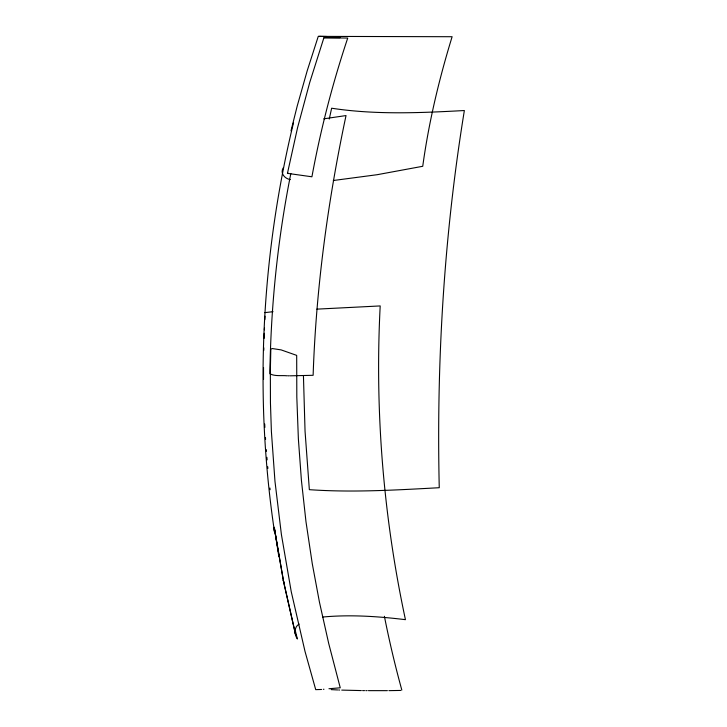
<?xml version="1.0" encoding="UTF-8"?>
<svg xmlns="http://www.w3.org/2000/svg" width="727" height="727" viewBox="0 0 727 727"><rect width="100%" height="100%" fill="white"/><g stroke="black" fill="none" stroke-linecap="round" stroke-linejoin="round"><path stroke-width="1.09" d="M263.537 367.508L263.528 379.494M263.783 350.396L263.837 347.824M264.101 338.418L264.274 333.284M264.392 329.867L264.464 328.159M264.837 319.607L265.001 316.19M290.845 173.526C277.659 239.437 270.771 306.576 269.89 373.769C274.924 376.541 281.585 375.196 287.201 375.804M329.258 119.055L331.639 108.214C375.523 114.93 420.206 112.921 464.362 110.531C444.033 235.085 436.373 361.592 439.253 487.717C396.024 490.034 352.613 492.688 309.348 489.671L305.049 431.175L303.432 375.523M324.006 37.749L347.733 38.058C332.557 83.387 320.571 129.779 311.919 176.788L287.447 173.353L297.561 127.707L309.729 82.469L323.924 37.686L340.1 37.659M291.018 130.805L297.225 105.978L307.203 70.792L318.253 36.386L320.071 36.35M293.526 122.709C272.461 209.53 261.993 300.287 263.138 390.135C263.61 437.218 267.636 486.209 274.461 531.546C273.997 530.41 273.806 529.029 274.433 527.911M283.23 167.91C279.822 173.28 284.984 178.815 290.337 179.605M264.728 312.637L273.043 311.692M299.106 624.066C293.79 627.247 294.253 634.435 297.388 638.988L294.88 628.991M287.61 173.262L288.219 173.208M323.76 118.837L346.025 115.566C327.877 201.025 316.072 287.937 313.128 375.296L290.227 375.823M322.797 617.023C350.296 614.46 378.085 616.378 405.439 619.668C383.411 516.797 374.741 411.009 380.194 305.931L316.872 309.139M328.958 688.742L340.254 687.797L328.713 643.504L319.444 602.129L312.274 563.725L305.976 521.668L301.405 480.274L298.37 438.808L296.816 397.087L296.689 355.376L281.095 349.887L272.307 348.551L270.826 349.142L270.344 370.625L270.444 402.813L271.389 431.465L274.97 481.31L281.404 534.545L291.236 591.66L305.013 651.419L315.718 689.641L321.588 689.469M333.293 180.514L377.149 174.707L422.741 166.283C428.757 122.345 439.09 79.089 452.121 36.723L318.517 36.386M323.96 689.251L323.388 689.305M400.777 690.432L388.9 690.641M320.216 36.35L326.568 36.477M387.382 690.65L368.416 690.641M367.108 690.641L365.808 690.632M289.337 375.823L288.046 375.814M364.518 690.623L362.6 690.595M361.328 690.577L341.735 690.105M339.654 690.032L338.637 689.996M337.646 689.959L331.221 689.614M278.459 553.729L278.795 556.128L274.261 527.22L283.784 582.781L295.807 635.598L283.294 580.101L283.784 582.781L274.461 529.347M269.908 488.026L270.099 489.725M267.718 466.707L267.881 468.415M266.9 457.319L267.118 459.882M266.291 449.64L266.427 451.349M265.464 437.672L265.573 439.381M264.873 427.412L264.701 423.995M401.831 690.059A944.573 839.394 -89.1 0 1 384.401 616.305"/></g></svg>
